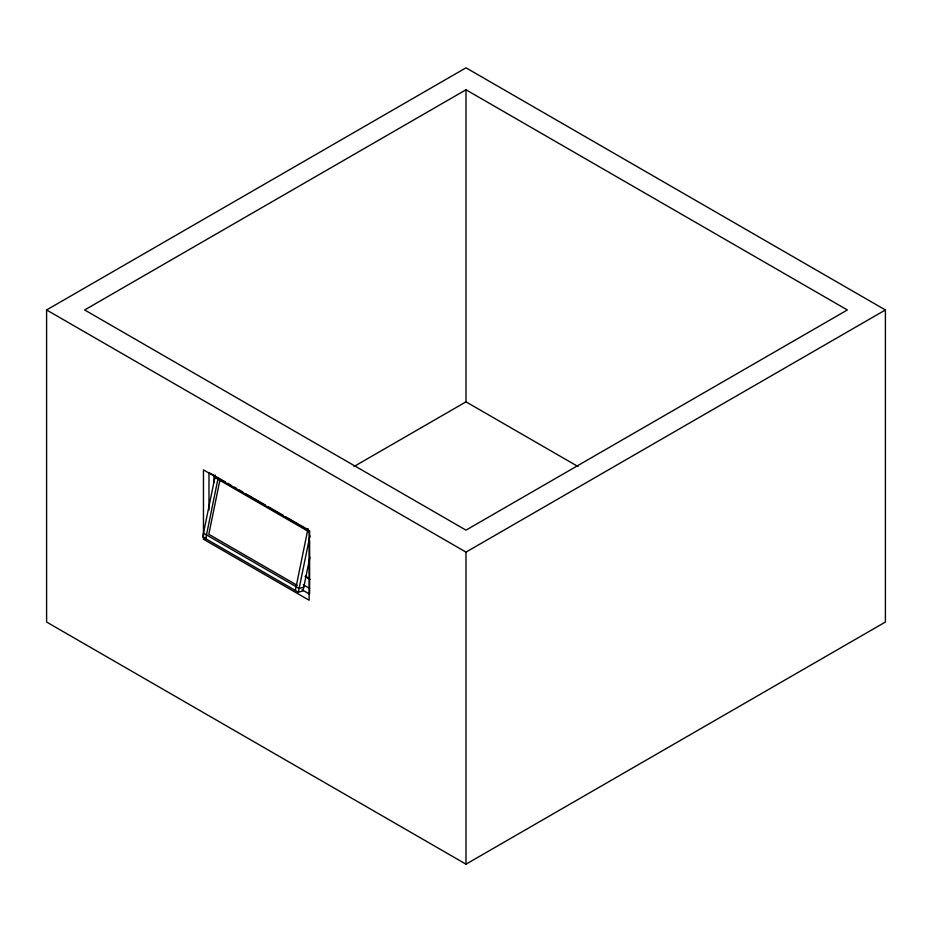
<?xml version="1.0" encoding="UTF-8"?>
<svg xmlns="http://www.w3.org/2000/svg" width="932" height="932" viewBox="0 0 932 932"><rect width="100%" height="100%" fill="white"/><g stroke="black" fill="none" stroke-linecap="round" stroke-linejoin="round"><path stroke-width="1.4" d="M215.374 475.087L202.71 536.983L298.357 592.204L303.005 590.958L309.913 557.196M205.716 538.719L218.088 478.233M219.929 479.992L208.815 534.292L297.203 585.331M295.351 590.469L308.026 528.572M298.357 592.204L309.878 535.935M46.6 309.96L466 67.826L885.4 309.96L885.4 622.04L466 864.174L46.6 622.04L46.6 309.96L466 552.105L885.4 309.96M466 89.787L84.637 309.96L466 530.145L847.363 309.96L466 89.787L466 401.855L353.985 466.524M203.467 539.232L309.133 600.231L309.133 530.879L203.467 469.879L203.467 539.232L205.844 537.857M303.774 587.16L299.137 588.407L203.491 533.186M466 401.855L578.015 466.524M210.236 473.211L214.01 475.39M216.527 476.846L225.334 481.926M227.839 483.382L231.614 485.56M234.13 487.005L236.646 488.461M239.163 489.917L242.937 492.096M245.454 493.541L265.573 505.167M268.09 506.612L283.188 515.326M285.705 516.782L308.341 529.854M214.884 477.487L309.273 531.974M305.51 576.186L309.284 578.364M305.032 576.489L310.065 579.389M303.308 584.737L309.599 588.372M302.05 589.793L309.599 594.15L309.634 540.711M466 552.105L466 864.174M309.634 530.599L309.634 537.822M213.987 475.378L213.987 482.601M208.978 472.489L208.978 510.049"/></g></svg>
